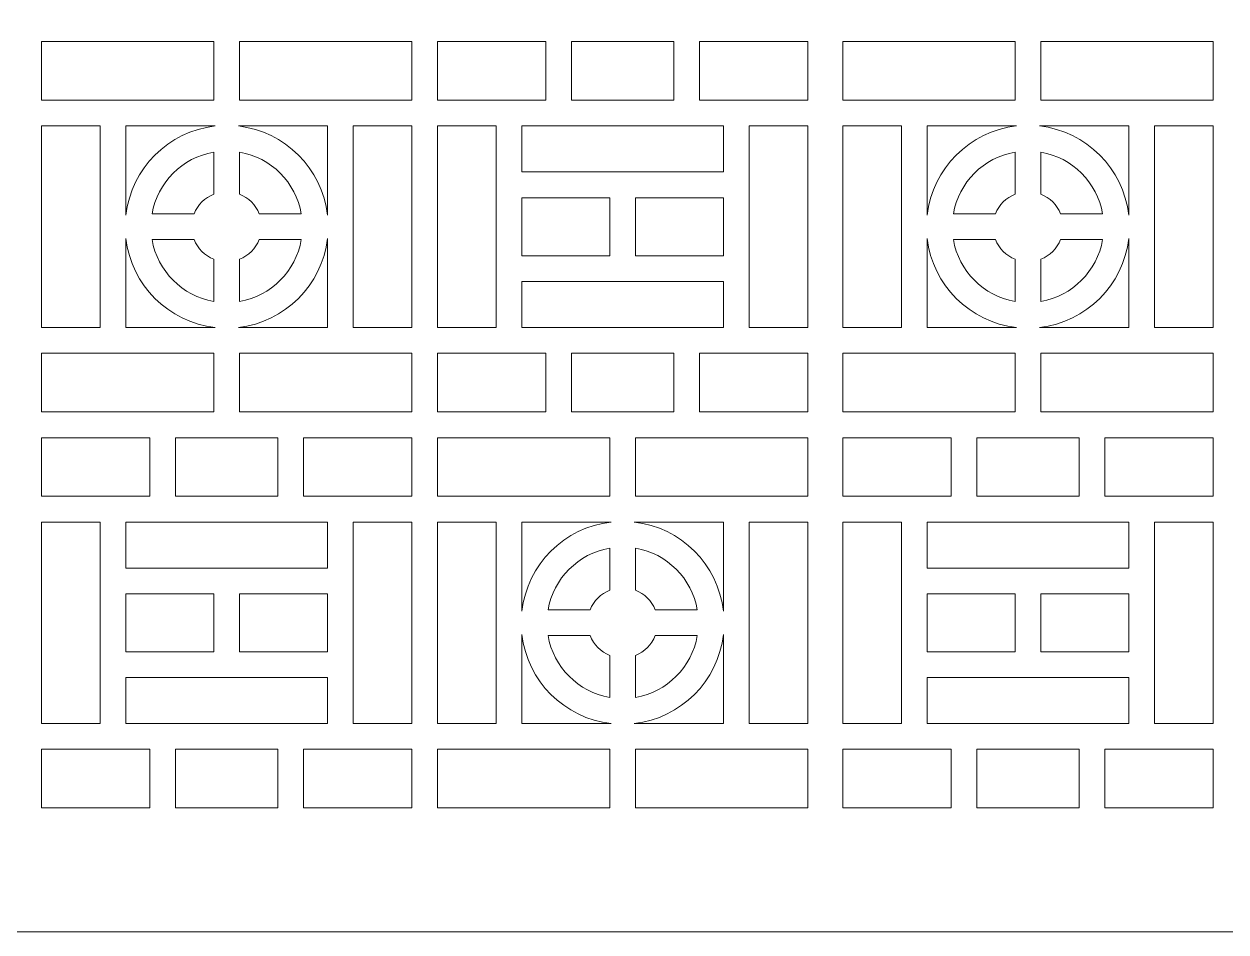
# Model space of a CAD drawing. Header units: centimetres. Extents: x 1.9 to 27.5, y -9.5 to -4.2.
# Drawn here: x 4.556 to 8.079, y -9.5 to -6.84 of the extents above; entities that cross this region are included whole.
import ezdxf

# ---------------------------------------------------------------- set-up
doc = ezdxf.new("R2010")
doc.units = ezdxf.units.CM
doc.header["$MEASUREMENT"] = 0
doc.layers.add('layer 1', color=7, linetype='Continuous')

msp = doc.modelspace()

# ---------------------------------------------------------------- linework, layer by layer
at = {"layer": 'layer 1', "color": 7, "lineweight": 9}
for points, knots in [([(13.14285, -4.17941), (13.14285, -4.17941), (13.14285, -9.5), (13.14285, -9.5), (13.14285, -9.5), (13.14285, -9.5), (1.85394, -9.5), (1.85394, -9.5), (1.85394, -9.5), (1.85394, -9.5), (1.85394, -4.17941), (1.85394, -4.17941), (1.85394, -4.17941), (1.85394, -4.17941), (13.14285, -4.17941), (13.14285, -4.17941)], [0, 0, 0, 0, 0.2, 0.2, 0.2, 0.2, 0.4, 0.4, 0.4, 0.4, 0.6, 0.6, 0.6, 0.6, 1, 1, 1, 1]), ([(4.60768, -7.06285), (4.60768, -7.06285), (5.11234, -7.06285), (5.11234, -7.06285), (5.11234, -7.06285), (5.11234, -7.06285), (5.11233, -6.89124), (5.11233, -6.89124), (5.11233, -6.89124), (5.11233, -6.89124), (4.60768, -6.89124), (4.60768, -6.89124), (4.60768, -6.89124), (4.60768, -6.89124), (4.60768, -7.06285), (4.60768, -7.06285)], [0, 0, 0, 0, 0.2, 0.2, 0.2, 0.2, 0.4, 0.4, 0.4, 0.4, 0.6, 0.6, 0.6, 0.6, 1, 1, 1, 1]), ([(5.18783, -7.06285), (5.18783, -7.06285), (5.69249, -7.06285), (5.69249, -7.06285), (5.69249, -7.06285), (5.69249, -7.06285), (5.69249, -6.89124), (5.69249, -6.89124), (5.69249, -6.89124), (5.69249, -6.89124), (5.18783, -6.89124), (5.18783, -6.89124), (5.18783, -6.89124), (5.18783, -6.89124), (5.18783, -7.06285), (5.18783, -7.06285)], [0, 0, 0, 0, 0.2, 0.2, 0.2, 0.2, 0.4, 0.4, 0.4, 0.4, 0.6, 0.6, 0.6, 0.6, 1, 1, 1, 1]), ([(6.08528, -7.06285), (6.08528, -7.06285), (6.08528, -6.89124), (6.08528, -6.89124), (6.08528, -6.89124), (6.08528, -6.89124), (5.76812, -6.89124), (5.76812, -6.89124), (5.76812, -6.89124), (5.76812, -6.89124), (5.76812, -7.06285), (5.76812, -7.06285), (5.76812, -7.06285), (5.76812, -7.06285), (6.08528, -7.06285), (6.08528, -7.06285)], [0, 0, 0, 0, 0.2, 0.2, 0.2, 0.2, 0.4, 0.4, 0.4, 0.4, 0.6, 0.6, 0.6, 0.6, 1, 1, 1, 1]), ([(6.16078, -6.89124), (6.16078, -6.89124), (6.16078, -7.06285), (6.16078, -7.06285), (6.16078, -7.06285), (6.16078, -7.06285), (6.46027, -7.06285), (6.46027, -7.06285), (6.46027, -7.06285), (6.46027, -7.06285), (6.46027, -6.89124), (6.46027, -6.89124), (6.46027, -6.89124), (6.46027, -6.89124), (6.16078, -6.89124), (6.16078, -6.89124)], [0, 0, 0, 0, 0.2, 0.2, 0.2, 0.2, 0.4, 0.4, 0.4, 0.4, 0.6, 0.6, 0.6, 0.6, 1, 1, 1, 1]), ([(6.53577, -6.89124), (6.53577, -6.89124), (6.53577, -7.06285), (6.53577, -7.06285), (6.53577, -7.06285), (6.53577, -7.06285), (6.85293, -7.06285), (6.85293, -7.06285), (6.85293, -7.06285), (6.85293, -7.06285), (6.85293, -6.89124), (6.85293, -6.89124), (6.85293, -6.89124), (6.85293, -6.89124), (6.53577, -6.89124), (6.53577, -6.89124)], [0, 0, 0, 0, 0.2, 0.2, 0.2, 0.2, 0.4, 0.4, 0.4, 0.4, 0.6, 0.6, 0.6, 0.6, 1, 1, 1, 1]), ([(7.46065, -7.06285), (7.46065, -7.06285), (7.46065, -6.89124), (7.46065, -6.89124), (7.46065, -6.89124), (7.46065, -6.89124), (6.95599, -6.89124), (6.95599, -6.89124), (6.95599, -6.89124), (6.95599, -6.89124), (6.95599, -7.06285), (6.95599, -7.06285), (6.95599, -7.06285), (6.95599, -7.06285), (7.46065, -7.06285), (7.46065, -7.06285)], [0, 0, 0, 0, 0.2, 0.2, 0.2, 0.2, 0.4, 0.4, 0.4, 0.4, 0.6, 0.6, 0.6, 0.6, 1, 1, 1, 1]), ([(7.53614, -6.89124), (7.53614, -6.89124), (7.53615, -7.06285), (7.53615, -7.06285), (7.53615, -7.06285), (7.53615, -7.06285), (8.0408, -7.06285), (8.0408, -7.06285), (8.0408, -7.06285), (8.0408, -7.06285), (8.0408, -6.89124), (8.0408, -6.89124), (8.0408, -6.89124), (8.0408, -6.89124), (7.53614, -6.89124), (7.53614, -6.89124)], [0, 0, 0, 0, 0.2, 0.2, 0.2, 0.2, 0.4, 0.4, 0.4, 0.4, 0.6, 0.6, 0.6, 0.6, 1, 1, 1, 1]), ([(4.60768, -7.72893), (4.60768, -7.72893), (4.7793, -7.72893), (4.7793, -7.72893), (4.7793, -7.72893), (4.7793, -7.72893), (4.77929, -7.13835), (4.77929, -7.13835), (4.77929, -7.13835), (4.77929, -7.13835), (4.60768, -7.13835), (4.60768, -7.13835), (4.60768, -7.13835), (4.60768, -7.13835), (4.60768, -7.72893), (4.60768, -7.72893)], [0, 0, 0, 0, 0.2, 0.2, 0.2, 0.2, 0.4, 0.4, 0.4, 0.4, 0.6, 0.6, 0.6, 0.6, 1, 1, 1, 1]), ([(5.1159, -7.13835), (5.1159, -7.13835), (4.85479, -7.13835), (4.85479, -7.13835), (4.85479, -7.13835), (4.85479, -7.13835), (4.85479, -7.39957), (4.85479, -7.39957), (4.85479, -7.39957), (4.87042, -7.26269), (4.97904, -7.15402), (5.1159, -7.13835)], [0, 0, 0, 0, 0.25, 0.25, 0.25, 0.25, 0.5, 0.5, 0.5, 0.5, 1, 1, 1, 1]), ([(5.44537, -7.13835), (5.44537, -7.13835), (5.18426, -7.13835), (5.18426, -7.13835), (5.18426, -7.13835), (5.32112, -7.15403), (5.42974, -7.26269), (5.44537, -7.39956), (5.44537, -7.39956), (5.44537, -7.39956), (5.44537, -7.13835), (5.44537, -7.13835)], [0, 0, 0, 0, 0.25, 0.25, 0.25, 0.25, 0.5, 0.5, 0.5, 0.5, 1, 1, 1, 1]), ([(5.52087, -7.72893), (5.52087, -7.72893), (5.69249, -7.72893), (5.69249, -7.72893), (5.69249, -7.72893), (5.69249, -7.72893), (5.69249, -7.13835), (5.69249, -7.13835), (5.69249, -7.13835), (5.69249, -7.13835), (5.52087, -7.13835), (5.52087, -7.13835), (5.52087, -7.13835), (5.52087, -7.13835), (5.52087, -7.72893), (5.52087, -7.72893)], [0, 0, 0, 0, 0.2, 0.2, 0.2, 0.2, 0.4, 0.4, 0.4, 0.4, 0.6, 0.6, 0.6, 0.6, 1, 1, 1, 1]), ([(5.93974, -7.72893), (5.93974, -7.72893), (5.93974, -7.13835), (5.93974, -7.13835), (5.93974, -7.13835), (5.93974, -7.13835), (5.76812, -7.13835), (5.76812, -7.13835), (5.76812, -7.13835), (5.76812, -7.13835), (5.76812, -7.72893), (5.76812, -7.72893), (5.76812, -7.72893), (5.76812, -7.72893), (5.93974, -7.72893), (5.93974, -7.72893)], [0, 0, 0, 0, 0.2, 0.2, 0.2, 0.2, 0.4, 0.4, 0.4, 0.4, 0.6, 0.6, 0.6, 0.6, 1, 1, 1, 1]), ([(6.01523, -7.27316), (6.01523, -7.27316), (6.60582, -7.27316), (6.60582, -7.27316), (6.60582, -7.27316), (6.60582, -7.27316), (6.60582, -7.13835), (6.60582, -7.13835), (6.60582, -7.13835), (6.60582, -7.13835), (6.01523, -7.13835), (6.01523, -7.13835), (6.01523, -7.13835), (6.01523, -7.13835), (6.01523, -7.27316), (6.01523, -7.27316)], [0, 0, 0, 0, 0.2, 0.2, 0.2, 0.2, 0.4, 0.4, 0.4, 0.4, 0.6, 0.6, 0.6, 0.6, 1, 1, 1, 1]), ([(6.68131, -7.13835), (6.68131, -7.13835), (6.68131, -7.72893), (6.68131, -7.72893), (6.68131, -7.72893), (6.68131, -7.72893), (6.85293, -7.72893), (6.85293, -7.72893), (6.85293, -7.72893), (6.85293, -7.72893), (6.85293, -7.13835), (6.85293, -7.13835), (6.85293, -7.13835), (6.85293, -7.13835), (6.68131, -7.13835), (6.68131, -7.13835)], [0, 0, 0, 0, 0.2, 0.2, 0.2, 0.2, 0.4, 0.4, 0.4, 0.4, 0.6, 0.6, 0.6, 0.6, 1, 1, 1, 1]), ([(7.12761, -7.72893), (7.12761, -7.72893), (7.12761, -7.13835), (7.12761, -7.13835), (7.12761, -7.13835), (7.12761, -7.13835), (6.95599, -7.13835), (6.95599, -7.13835), (6.95599, -7.13835), (6.95599, -7.13835), (6.95599, -7.72893), (6.95599, -7.72893), (6.95599, -7.72893), (6.95599, -7.72893), (7.12761, -7.72893), (7.12761, -7.72893)], [0, 0, 0, 0, 0.2, 0.2, 0.2, 0.2, 0.4, 0.4, 0.4, 0.4, 0.6, 0.6, 0.6, 0.6, 1, 1, 1, 1]), ([(7.2031, -7.39957), (7.21874, -7.26266), (7.32742, -7.15398), (7.46433, -7.13835), (7.46433, -7.13835), (7.46433, -7.13835), (7.2031, -7.13835), (7.2031, -7.13835), (7.2031, -7.13835), (7.2031, -7.13835), (7.2031, -7.39957), (7.2031, -7.39957)], [0, 0, 0, 0, 0.25, 0.25, 0.25, 0.25, 0.5, 0.5, 0.5, 0.5, 1, 1, 1, 1]), ([(7.53247, -7.13835), (7.66937, -7.15398), (7.77805, -7.26265), (7.79369, -7.39956), (7.79369, -7.39956), (7.79369, -7.39956), (7.79369, -7.13835), (7.79369, -7.13835), (7.79369, -7.13835), (7.79369, -7.13835), (7.53247, -7.13835), (7.53247, -7.13835)], [0, 0, 0, 0, 0.25, 0.25, 0.25, 0.25, 0.5, 0.5, 0.5, 0.5, 1, 1, 1, 1]), ([(7.86918, -7.13835), (7.86918, -7.13835), (7.86918, -7.72893), (7.86918, -7.72893), (7.86918, -7.72893), (7.86918, -7.72893), (8.0408, -7.72893), (8.0408, -7.72893), (8.0408, -7.72893), (8.0408, -7.72893), (8.0408, -7.13835), (8.0408, -7.13835), (8.0408, -7.13835), (8.0408, -7.13835), (7.86918, -7.13835), (7.86918, -7.13835)], [0, 0, 0, 0, 0.2, 0.2, 0.2, 0.2, 0.4, 0.4, 0.4, 0.4, 0.6, 0.6, 0.6, 0.6, 1, 1, 1, 1]), ([(5.05467, -7.39589), (5.06508, -7.3696), (5.08604, -7.34864), (5.11233, -7.33822), (5.11233, -7.33822), (5.11233, -7.33822), (5.11233, -7.21496), (5.11233, -7.21496), (5.11233, -7.21496), (5.02005, -7.23078), (4.94723, -7.30361), (4.9314, -7.39589), (4.9314, -7.39589), (4.9314, -7.39589), (5.05467, -7.39589), (5.05467, -7.39589)], [0, 0, 0, 0, 0.2, 0.2, 0.2, 0.2, 0.4, 0.4, 0.4, 0.4, 0.6, 0.6, 0.6, 0.6, 1, 1, 1, 1]), ([(5.18783, -7.33822), (5.21412, -7.34863), (5.23509, -7.3696), (5.2455, -7.39589), (5.2455, -7.39589), (5.2455, -7.39589), (5.36876, -7.39589), (5.36876, -7.39589), (5.36876, -7.39589), (5.35294, -7.30361), (5.28011, -7.23078), (5.18783, -7.21496), (5.18783, -7.21496), (5.18783, -7.21496), (5.18783, -7.33822), (5.18783, -7.33822)], [0, 0, 0, 0, 0.2, 0.2, 0.2, 0.2, 0.4, 0.4, 0.4, 0.4, 0.6, 0.6, 0.6, 0.6, 1, 1, 1, 1]), ([(7.40298, -7.39589), (7.41339, -7.3696), (7.43436, -7.34864), (7.46065, -7.33822), (7.46065, -7.33822), (7.46065, -7.33822), (7.46065, -7.21496), (7.46065, -7.21496), (7.46065, -7.21496), (7.36837, -7.23078), (7.29554, -7.30361), (7.27972, -7.39589), (7.27972, -7.39589), (7.27972, -7.39589), (7.40298, -7.39589), (7.40298, -7.39589)], [0, 0, 0, 0, 0.2, 0.2, 0.2, 0.2, 0.4, 0.4, 0.4, 0.4, 0.6, 0.6, 0.6, 0.6, 1, 1, 1, 1]), ([(7.53614, -7.33822), (7.56244, -7.34863), (7.5834, -7.3696), (7.59381, -7.39589), (7.59381, -7.39589), (7.59381, -7.39589), (7.71708, -7.39589), (7.71708, -7.39589), (7.71708, -7.39589), (7.70125, -7.30361), (7.62843, -7.23078), (7.53614, -7.21496), (7.53614, -7.21496), (7.53614, -7.21496), (7.53614, -7.33822), (7.53614, -7.33822)], [0, 0, 0, 0, 0.2, 0.2, 0.2, 0.2, 0.4, 0.4, 0.4, 0.4, 0.6, 0.6, 0.6, 0.6, 1, 1, 1, 1]), ([(6.27278, -7.51862), (6.27278, -7.51862), (6.27278, -7.34866), (6.27278, -7.34866), (6.27278, -7.34866), (6.27278, -7.34866), (6.01523, -7.34866), (6.01523, -7.34866), (6.01523, -7.34866), (6.01523, -7.34866), (6.01523, -7.51862), (6.01523, -7.51862), (6.01523, -7.51862), (6.01523, -7.51862), (6.27278, -7.51862), (6.27278, -7.51862)], [0, 0, 0, 0, 0.2, 0.2, 0.2, 0.2, 0.4, 0.4, 0.4, 0.4, 0.6, 0.6, 0.6, 0.6, 1, 1, 1, 1]), ([(6.34827, -7.34866), (6.34827, -7.34866), (6.34827, -7.51862), (6.34827, -7.51862), (6.34827, -7.51862), (6.34827, -7.51862), (6.60582, -7.51862), (6.60582, -7.51862), (6.60582, -7.51862), (6.60582, -7.51862), (6.60582, -7.34866), (6.60582, -7.34866), (6.60582, -7.34866), (6.60582, -7.34866), (6.34827, -7.34866), (6.34827, -7.34866)], [0, 0, 0, 0, 0.2, 0.2, 0.2, 0.2, 0.4, 0.4, 0.4, 0.4, 0.6, 0.6, 0.6, 0.6, 1, 1, 1, 1]), ([(4.85479, -7.72893), (4.85479, -7.72893), (5.11591, -7.72893), (5.11591, -7.72893), (5.11591, -7.72893), (4.97905, -7.71326), (4.87042, -7.60459), (4.85479, -7.4677), (4.85479, -7.4677), (4.85479, -7.4677), (4.85479, -7.72893), (4.85479, -7.72893)], [0, 0, 0, 0, 0.25, 0.25, 0.25, 0.25, 0.5, 0.5, 0.5, 0.5, 1, 1, 1, 1]), ([(5.11233, -7.52905), (5.08605, -7.51864), (5.06508, -7.49768), (5.05467, -7.47139), (5.05467, -7.47139), (5.05467, -7.47139), (4.9314, -7.47139), (4.9314, -7.47139), (4.9314, -7.47139), (4.94723, -7.56367), (5.02005, -7.63649), (5.11233, -7.65232), (5.11233, -7.65232), (5.11233, -7.65232), (5.11233, -7.52905), (5.11233, -7.52905)], [0, 0, 0, 0, 0.2, 0.2, 0.2, 0.2, 0.4, 0.4, 0.4, 0.4, 0.6, 0.6, 0.6, 0.6, 1, 1, 1, 1]), ([(5.18425, -7.72893), (5.18425, -7.72893), (5.44537, -7.72893), (5.44537, -7.72893), (5.44537, -7.72893), (5.44537, -7.72893), (5.44537, -7.46771), (5.44537, -7.46771), (5.44537, -7.46771), (5.42974, -7.60459), (5.32111, -7.71326), (5.18425, -7.72893)], [0, 0, 0, 0, 0.25, 0.25, 0.25, 0.25, 0.5, 0.5, 0.5, 0.5, 1, 1, 1, 1]), ([(5.2455, -7.47139), (5.23509, -7.49768), (5.21412, -7.51864), (5.18783, -7.52905), (5.18783, -7.52905), (5.18783, -7.52905), (5.18783, -7.65232), (5.18783, -7.65232), (5.18783, -7.65232), (5.28011, -7.63649), (5.35294, -7.56367), (5.36876, -7.47139), (5.36876, -7.47139), (5.36876, -7.47139), (5.2455, -7.47139), (5.2455, -7.47139)], [0, 0, 0, 0, 0.2, 0.2, 0.2, 0.2, 0.4, 0.4, 0.4, 0.4, 0.6, 0.6, 0.6, 0.6, 1, 1, 1, 1]), ([(7.46433, -7.72893), (7.32742, -7.7133), (7.21874, -7.60462), (7.2031, -7.4677), (7.2031, -7.4677), (7.2031, -7.4677), (7.2031, -7.72893), (7.2031, -7.72893), (7.2031, -7.72893), (7.2031, -7.72893), (7.46433, -7.72893), (7.46433, -7.72893)], [0, 0, 0, 0, 0.25, 0.25, 0.25, 0.25, 0.5, 0.5, 0.5, 0.5, 1, 1, 1, 1]), ([(7.46065, -7.52905), (7.43436, -7.51864), (7.41339, -7.49768), (7.40298, -7.47139), (7.40298, -7.47139), (7.40298, -7.47139), (7.27972, -7.47139), (7.27972, -7.47139), (7.27972, -7.47139), (7.29554, -7.56367), (7.36837, -7.63649), (7.46065, -7.65232), (7.46065, -7.65232), (7.46065, -7.65232), (7.46065, -7.52905), (7.46065, -7.52905)], [0, 0, 0, 0, 0.2, 0.2, 0.2, 0.2, 0.4, 0.4, 0.4, 0.4, 0.6, 0.6, 0.6, 0.6, 1, 1, 1, 1]), ([(7.79369, -7.46771), (7.77805, -7.60462), (7.66937, -7.7133), (7.53246, -7.72893), (7.53246, -7.72893), (7.53246, -7.72893), (7.79369, -7.72893), (7.79369, -7.72893), (7.79369, -7.72893), (7.79369, -7.72893), (7.79369, -7.46771), (7.79369, -7.46771)], [0, 0, 0, 0, 0.25, 0.25, 0.25, 0.25, 0.5, 0.5, 0.5, 0.5, 1, 1, 1, 1]), ([(7.59381, -7.47139), (7.5834, -7.49768), (7.56243, -7.51864), (7.53614, -7.52905), (7.53614, -7.52905), (7.53614, -7.52905), (7.53614, -7.65232), (7.53614, -7.65232), (7.53614, -7.65232), (7.62843, -7.63649), (7.70125, -7.56367), (7.71708, -7.47139), (7.71708, -7.47139), (7.71708, -7.47139), (7.59381, -7.47139), (7.59381, -7.47139)], [0, 0, 0, 0, 0.2, 0.2, 0.2, 0.2, 0.4, 0.4, 0.4, 0.4, 0.6, 0.6, 0.6, 0.6, 1, 1, 1, 1]), ([(6.60582, -7.59411), (6.60582, -7.59411), (6.01523, -7.59412), (6.01523, -7.59412), (6.01523, -7.59412), (6.01523, -7.59412), (6.01523, -7.72893), (6.01523, -7.72893), (6.01523, -7.72893), (6.01523, -7.72893), (6.60582, -7.72893), (6.60582, -7.72893), (6.60582, -7.72893), (6.60582, -7.72893), (6.60582, -7.59411), (6.60582, -7.59411)], [0, 0, 0, 0, 0.2, 0.2, 0.2, 0.2, 0.4, 0.4, 0.4, 0.4, 0.6, 0.6, 0.6, 0.6, 1, 1, 1, 1]), ([(5.11233, -7.80443), (5.11233, -7.80443), (4.60768, -7.80443), (4.60768, -7.80443), (4.60768, -7.80443), (4.60768, -7.80443), (4.60768, -7.97604), (4.60768, -7.97604), (4.60768, -7.97604), (4.60768, -7.97604), (5.11234, -7.97604), (5.11234, -7.97604), (5.11234, -7.97604), (5.11234, -7.97604), (5.11233, -7.80443), (5.11233, -7.80443)], [0, 0, 0, 0, 0.2, 0.2, 0.2, 0.2, 0.4, 0.4, 0.4, 0.4, 0.6, 0.6, 0.6, 0.6, 1, 1, 1, 1]), ([(5.69249, -7.80443), (5.69249, -7.80443), (5.18783, -7.80443), (5.18783, -7.80443), (5.18783, -7.80443), (5.18783, -7.80443), (5.18783, -7.97604), (5.18783, -7.97604), (5.18783, -7.97604), (5.18783, -7.97604), (5.69249, -7.97604), (5.69249, -7.97604), (5.69249, -7.97604), (5.69249, -7.97604), (5.69249, -7.80443), (5.69249, -7.80443)], [0, 0, 0, 0, 0.2, 0.2, 0.2, 0.2, 0.4, 0.4, 0.4, 0.4, 0.6, 0.6, 0.6, 0.6, 1, 1, 1, 1]), ([(6.08528, -7.97604), (6.08528, -7.97604), (6.08528, -7.80443), (6.08528, -7.80443), (6.08528, -7.80443), (6.08528, -7.80443), (5.76812, -7.80443), (5.76812, -7.80443), (5.76812, -7.80443), (5.76812, -7.80443), (5.76812, -7.97604), (5.76812, -7.97604), (5.76812, -7.97604), (5.76812, -7.97604), (6.08528, -7.97604), (6.08528, -7.97604)], [0, 0, 0, 0, 0.2, 0.2, 0.2, 0.2, 0.4, 0.4, 0.4, 0.4, 0.6, 0.6, 0.6, 0.6, 1, 1, 1, 1]), ([(6.16078, -7.80443), (6.16078, -7.80443), (6.16078, -7.97604), (6.16078, -7.97604), (6.16078, -7.97604), (6.16078, -7.97604), (6.46027, -7.97604), (6.46027, -7.97604), (6.46027, -7.97604), (6.46027, -7.97604), (6.46027, -7.80443), (6.46027, -7.80443), (6.46027, -7.80443), (6.46027, -7.80443), (6.16078, -7.80443), (6.16078, -7.80443)], [0, 0, 0, 0, 0.2, 0.2, 0.2, 0.2, 0.4, 0.4, 0.4, 0.4, 0.6, 0.6, 0.6, 0.6, 1, 1, 1, 1]), ([(6.53577, -7.80443), (6.53577, -7.80443), (6.53577, -7.97604), (6.53577, -7.97604), (6.53577, -7.97604), (6.53577, -7.97604), (6.85293, -7.97604), (6.85293, -7.97604), (6.85293, -7.97604), (6.85293, -7.97604), (6.85293, -7.80443), (6.85293, -7.80443), (6.85293, -7.80443), (6.85293, -7.80443), (6.53577, -7.80443), (6.53577, -7.80443)], [0, 0, 0, 0, 0.2, 0.2, 0.2, 0.2, 0.4, 0.4, 0.4, 0.4, 0.6, 0.6, 0.6, 0.6, 1, 1, 1, 1]), ([(7.46065, -7.97604), (7.46065, -7.97604), (7.46065, -7.80443), (7.46065, -7.80443), (7.46065, -7.80443), (7.46065, -7.80443), (6.95599, -7.80443), (6.95599, -7.80443), (6.95599, -7.80443), (6.95599, -7.80443), (6.95599, -7.97604), (6.95599, -7.97604), (6.95599, -7.97604), (6.95599, -7.97604), (7.46065, -7.97604), (7.46065, -7.97604)], [0, 0, 0, 0, 0.2, 0.2, 0.2, 0.2, 0.4, 0.4, 0.4, 0.4, 0.6, 0.6, 0.6, 0.6, 1, 1, 1, 1]), ([(7.53614, -7.80443), (7.53614, -7.80443), (7.53615, -7.97604), (7.53615, -7.97604), (7.53615, -7.97604), (7.53615, -7.97604), (8.0408, -7.97604), (8.0408, -7.97604), (8.0408, -7.97604), (8.0408, -7.97604), (8.0408, -7.80443), (8.0408, -7.80443), (8.0408, -7.80443), (8.0408, -7.80443), (7.53614, -7.80443), (7.53614, -7.80443)], [0, 0, 0, 0, 0.2, 0.2, 0.2, 0.2, 0.4, 0.4, 0.4, 0.4, 0.6, 0.6, 0.6, 0.6, 1, 1, 1, 1]), ([(4.60768, -8.22329), (4.60768, -8.22329), (4.92484, -8.22329), (4.92484, -8.22329), (4.92484, -8.22329), (4.92484, -8.22329), (4.92484, -8.05168), (4.92484, -8.05168), (4.92484, -8.05168), (4.92484, -8.05168), (4.60768, -8.05168), (4.60768, -8.05168), (4.60768, -8.05168), (4.60768, -8.05168), (4.60768, -8.22329), (4.60768, -8.22329)], [0, 0, 0, 0, 0.2, 0.2, 0.2, 0.2, 0.4, 0.4, 0.4, 0.4, 0.6, 0.6, 0.6, 0.6, 1, 1, 1, 1]), ([(5.00034, -8.22329), (5.00034, -8.22329), (5.29983, -8.22329), (5.29983, -8.22329), (5.29983, -8.22329), (5.29983, -8.22329), (5.29983, -8.05168), (5.29983, -8.05168), (5.29983, -8.05168), (5.29983, -8.05168), (5.00033, -8.05168), (5.00033, -8.05168), (5.00033, -8.05168), (5.00033, -8.05168), (5.00034, -8.22329), (5.00034, -8.22329)], [0, 0, 0, 0, 0.2, 0.2, 0.2, 0.2, 0.4, 0.4, 0.4, 0.4, 0.6, 0.6, 0.6, 0.6, 1, 1, 1, 1]), ([(5.37533, -8.22329), (5.37533, -8.22329), (5.69249, -8.22329), (5.69249, -8.22329), (5.69249, -8.22329), (5.69249, -8.22329), (5.69249, -8.05168), (5.69249, -8.05168), (5.69249, -8.05168), (5.69249, -8.05168), (5.37532, -8.05168), (5.37532, -8.05168), (5.37532, -8.05168), (5.37532, -8.05168), (5.37533, -8.22329), (5.37533, -8.22329)], [0, 0, 0, 0, 0.2, 0.2, 0.2, 0.2, 0.4, 0.4, 0.4, 0.4, 0.6, 0.6, 0.6, 0.6, 1, 1, 1, 1]), ([(6.27278, -8.22329), (6.27278, -8.22329), (6.27278, -8.05168), (6.27278, -8.05168), (6.27278, -8.05168), (6.27278, -8.05168), (5.76812, -8.05168), (5.76812, -8.05168), (5.76812, -8.05168), (5.76812, -8.05168), (5.76812, -8.22329), (5.76812, -8.22329), (5.76812, -8.22329), (5.76812, -8.22329), (6.27278, -8.22329), (6.27278, -8.22329)], [0, 0, 0, 0, 0.2, 0.2, 0.2, 0.2, 0.4, 0.4, 0.4, 0.4, 0.6, 0.6, 0.6, 0.6, 1, 1, 1, 1]), ([(6.34827, -8.05168), (6.34827, -8.05168), (6.34827, -8.22329), (6.34827, -8.22329), (6.34827, -8.22329), (6.34827, -8.22329), (6.85293, -8.22329), (6.85293, -8.22329), (6.85293, -8.22329), (6.85293, -8.22329), (6.85293, -8.05168), (6.85293, -8.05168), (6.85293, -8.05168), (6.85293, -8.05168), (6.34827, -8.05168), (6.34827, -8.05168)], [0, 0, 0, 0, 0.2, 0.2, 0.2, 0.2, 0.4, 0.4, 0.4, 0.4, 0.6, 0.6, 0.6, 0.6, 1, 1, 1, 1]), ([(7.27316, -8.22329), (7.27316, -8.22329), (7.27315, -8.05168), (7.27315, -8.05168), (7.27315, -8.05168), (7.27315, -8.05168), (6.95599, -8.05168), (6.95599, -8.05168), (6.95599, -8.05168), (6.95599, -8.05168), (6.95599, -8.22329), (6.95599, -8.22329), (6.95599, -8.22329), (6.95599, -8.22329), (7.27316, -8.22329), (7.27316, -8.22329)], [0, 0, 0, 0, 0.2, 0.2, 0.2, 0.2, 0.4, 0.4, 0.4, 0.4, 0.6, 0.6, 0.6, 0.6, 1, 1, 1, 1]), ([(7.34865, -8.05168), (7.34865, -8.05168), (7.34865, -8.22329), (7.34865, -8.22329), (7.34865, -8.22329), (7.34865, -8.22329), (7.64814, -8.22329), (7.64814, -8.22329), (7.64814, -8.22329), (7.64814, -8.22329), (7.64814, -8.05168), (7.64814, -8.05168), (7.64814, -8.05168), (7.64814, -8.05168), (7.34865, -8.05168), (7.34865, -8.05168)], [0, 0, 0, 0, 0.2, 0.2, 0.2, 0.2, 0.4, 0.4, 0.4, 0.4, 0.6, 0.6, 0.6, 0.6, 1, 1, 1, 1]), ([(7.72364, -8.05168), (7.72364, -8.05168), (7.72364, -8.22329), (7.72364, -8.22329), (7.72364, -8.22329), (7.72364, -8.22329), (8.0408, -8.22329), (8.0408, -8.22329), (8.0408, -8.22329), (8.0408, -8.22329), (8.0408, -8.05168), (8.0408, -8.05168), (8.0408, -8.05168), (8.0408, -8.05168), (7.72364, -8.05168), (7.72364, -8.05168)], [0, 0, 0, 0, 0.2, 0.2, 0.2, 0.2, 0.4, 0.4, 0.4, 0.4, 0.6, 0.6, 0.6, 0.6, 1, 1, 1, 1]), ([(4.60768, -8.88937), (4.60768, -8.88937), (4.7793, -8.88937), (4.7793, -8.88937), (4.7793, -8.88937), (4.7793, -8.88937), (4.77929, -8.29879), (4.77929, -8.29879), (4.77929, -8.29879), (4.77929, -8.29879), (4.60768, -8.29879), (4.60768, -8.29879), (4.60768, -8.29879), (4.60768, -8.29879), (4.60768, -8.88937), (4.60768, -8.88937)], [0, 0, 0, 0, 0.2, 0.2, 0.2, 0.2, 0.4, 0.4, 0.4, 0.4, 0.6, 0.6, 0.6, 0.6, 1, 1, 1, 1]), ([(5.44537, -8.29879), (5.44537, -8.29879), (4.85479, -8.29879), (4.85479, -8.29879), (4.85479, -8.29879), (4.85479, -8.29879), (4.85479, -8.43361), (4.85479, -8.43361), (4.85479, -8.43361), (4.85479, -8.43361), (5.44537, -8.43361), (5.44537, -8.43361), (5.44537, -8.43361), (5.44537, -8.43361), (5.44537, -8.29879), (5.44537, -8.29879)], [0, 0, 0, 0, 0.2, 0.2, 0.2, 0.2, 0.4, 0.4, 0.4, 0.4, 0.6, 0.6, 0.6, 0.6, 1, 1, 1, 1]), ([(5.52087, -8.88937), (5.52087, -8.88937), (5.69249, -8.88937), (5.69249, -8.88937), (5.69249, -8.88937), (5.69249, -8.88937), (5.69249, -8.29879), (5.69249, -8.29879), (5.69249, -8.29879), (5.69249, -8.29879), (5.52087, -8.29879), (5.52087, -8.29879), (5.52087, -8.29879), (5.52087, -8.29879), (5.52087, -8.88937), (5.52087, -8.88937)], [0, 0, 0, 0, 0.2, 0.2, 0.2, 0.2, 0.4, 0.4, 0.4, 0.4, 0.6, 0.6, 0.6, 0.6, 1, 1, 1, 1]), ([(5.93974, -8.88937), (5.93974, -8.88937), (5.93974, -8.29879), (5.93974, -8.29879), (5.93974, -8.29879), (5.93974, -8.29879), (5.76812, -8.29879), (5.76812, -8.29879), (5.76812, -8.29879), (5.76812, -8.29879), (5.76812, -8.88937), (5.76812, -8.88937), (5.76812, -8.88937), (5.76812, -8.88937), (5.93974, -8.88937), (5.93974, -8.88937)], [0, 0, 0, 0, 0.2, 0.2, 0.2, 0.2, 0.4, 0.4, 0.4, 0.4, 0.6, 0.6, 0.6, 0.6, 1, 1, 1, 1]), ([(6.01523, -8.56002), (6.03086, -8.4231), (6.13954, -8.31442), (6.27646, -8.29879), (6.27646, -8.29879), (6.27646, -8.29879), (6.01523, -8.29879), (6.01523, -8.29879), (6.01523, -8.29879), (6.01523, -8.29879), (6.01523, -8.56002), (6.01523, -8.56002)], [0, 0, 0, 0, 0.25, 0.25, 0.25, 0.25, 0.5, 0.5, 0.5, 0.5, 1, 1, 1, 1]), ([(6.34459, -8.29879), (6.4815, -8.31442), (6.59018, -8.4231), (6.60582, -8.56001), (6.60582, -8.56001), (6.60582, -8.56001), (6.60582, -8.29879), (6.60582, -8.29879), (6.60582, -8.29879), (6.60582, -8.29879), (6.34459, -8.29879), (6.34459, -8.29879)], [0, 0, 0, 0, 0.25, 0.25, 0.25, 0.25, 0.5, 0.5, 0.5, 0.5, 1, 1, 1, 1]), ([(6.68131, -8.29879), (6.68131, -8.29879), (6.68131, -8.88937), (6.68131, -8.88937), (6.68131, -8.88937), (6.68131, -8.88937), (6.85293, -8.88937), (6.85293, -8.88937), (6.85293, -8.88937), (6.85293, -8.88937), (6.85293, -8.29879), (6.85293, -8.29879), (6.85293, -8.29879), (6.85293, -8.29879), (6.68131, -8.29879), (6.68131, -8.29879)], [0, 0, 0, 0, 0.2, 0.2, 0.2, 0.2, 0.4, 0.4, 0.4, 0.4, 0.6, 0.6, 0.6, 0.6, 1, 1, 1, 1]), ([(7.12761, -8.88937), (7.12761, -8.88937), (7.12761, -8.29879), (7.12761, -8.29879), (7.12761, -8.29879), (7.12761, -8.29879), (6.95599, -8.29879), (6.95599, -8.29879), (6.95599, -8.29879), (6.95599, -8.29879), (6.95599, -8.88937), (6.95599, -8.88937), (6.95599, -8.88937), (6.95599, -8.88937), (7.12761, -8.88937), (7.12761, -8.88937)], [0, 0, 0, 0, 0.2, 0.2, 0.2, 0.2, 0.4, 0.4, 0.4, 0.4, 0.6, 0.6, 0.6, 0.6, 1, 1, 1, 1]), ([(7.2031, -8.43361), (7.2031, -8.43361), (7.79369, -8.43361), (7.79369, -8.43361), (7.79369, -8.43361), (7.79369, -8.43361), (7.79369, -8.29879), (7.79369, -8.29879), (7.79369, -8.29879), (7.79369, -8.29879), (7.2031, -8.29879), (7.2031, -8.29879), (7.2031, -8.29879), (7.2031, -8.29879), (7.2031, -8.43361), (7.2031, -8.43361)], [0, 0, 0, 0, 0.2, 0.2, 0.2, 0.2, 0.4, 0.4, 0.4, 0.4, 0.6, 0.6, 0.6, 0.6, 1, 1, 1, 1]), ([(7.86918, -8.29879), (7.86918, -8.29879), (7.86918, -8.88937), (7.86918, -8.88937), (7.86918, -8.88937), (7.86918, -8.88937), (8.0408, -8.88937), (8.0408, -8.88937), (8.0408, -8.88937), (8.0408, -8.88937), (8.0408, -8.29879), (8.0408, -8.29879), (8.0408, -8.29879), (8.0408, -8.29879), (7.86918, -8.29879), (7.86918, -8.29879)], [0, 0, 0, 0, 0.2, 0.2, 0.2, 0.2, 0.4, 0.4, 0.4, 0.4, 0.6, 0.6, 0.6, 0.6, 1, 1, 1, 1]), ([(6.21511, -8.55633), (6.22552, -8.53004), (6.24649, -8.50908), (6.27278, -8.49866), (6.27278, -8.49866), (6.27278, -8.49866), (6.27278, -8.3754), (6.27278, -8.3754), (6.27278, -8.3754), (6.18049, -8.39123), (6.10767, -8.46405), (6.09185, -8.55633), (6.09185, -8.55633), (6.09185, -8.55633), (6.21511, -8.55633), (6.21511, -8.55633)], [0, 0, 0, 0, 0.2, 0.2, 0.2, 0.2, 0.4, 0.4, 0.4, 0.4, 0.6, 0.6, 0.6, 0.6, 1, 1, 1, 1]), ([(6.34827, -8.49866), (6.37456, -8.50908), (6.39553, -8.53004), (6.40594, -8.55633), (6.40594, -8.55633), (6.40594, -8.55633), (6.5292, -8.55633), (6.5292, -8.55633), (6.5292, -8.55633), (6.51338, -8.46405), (6.44055, -8.39122), (6.34827, -8.3754), (6.34827, -8.3754), (6.34827, -8.3754), (6.34827, -8.49866), (6.34827, -8.49866)], [0, 0, 0, 0, 0.2, 0.2, 0.2, 0.2, 0.4, 0.4, 0.4, 0.4, 0.6, 0.6, 0.6, 0.6, 1, 1, 1, 1]), ([(5.11234, -8.67906), (5.11234, -8.67906), (5.11233, -8.5091), (5.11233, -8.5091), (5.11233, -8.5091), (5.11233, -8.5091), (4.85479, -8.5091), (4.85479, -8.5091), (4.85479, -8.5091), (4.85479, -8.5091), (4.85479, -8.67906), (4.85479, -8.67906), (4.85479, -8.67906), (4.85479, -8.67906), (5.11234, -8.67906), (5.11234, -8.67906)], [0, 0, 0, 0, 0.2, 0.2, 0.2, 0.2, 0.4, 0.4, 0.4, 0.4, 0.6, 0.6, 0.6, 0.6, 1, 1, 1, 1]), ([(5.18783, -8.5091), (5.18783, -8.5091), (5.18783, -8.67906), (5.18783, -8.67906), (5.18783, -8.67906), (5.18783, -8.67906), (5.44537, -8.67906), (5.44537, -8.67906), (5.44537, -8.67906), (5.44537, -8.67906), (5.44537, -8.5091), (5.44537, -8.5091), (5.44537, -8.5091), (5.44537, -8.5091), (5.18783, -8.5091), (5.18783, -8.5091)], [0, 0, 0, 0, 0.2, 0.2, 0.2, 0.2, 0.4, 0.4, 0.4, 0.4, 0.6, 0.6, 0.6, 0.6, 1, 1, 1, 1]), ([(7.46065, -8.67906), (7.46065, -8.67906), (7.46065, -8.5091), (7.46065, -8.5091), (7.46065, -8.5091), (7.46065, -8.5091), (7.2031, -8.5091), (7.2031, -8.5091), (7.2031, -8.5091), (7.2031, -8.5091), (7.2031, -8.67906), (7.2031, -8.67906), (7.2031, -8.67906), (7.2031, -8.67906), (7.46065, -8.67906), (7.46065, -8.67906)], [0, 0, 0, 0, 0.2, 0.2, 0.2, 0.2, 0.4, 0.4, 0.4, 0.4, 0.6, 0.6, 0.6, 0.6, 1, 1, 1, 1]), ([(7.53614, -8.5091), (7.53614, -8.5091), (7.53615, -8.67906), (7.53615, -8.67906), (7.53615, -8.67906), (7.53615, -8.67906), (7.79369, -8.67906), (7.79369, -8.67906), (7.79369, -8.67906), (7.79369, -8.67906), (7.79369, -8.5091), (7.79369, -8.5091), (7.79369, -8.5091), (7.79369, -8.5091), (7.53614, -8.5091), (7.53614, -8.5091)], [0, 0, 0, 0, 0.2, 0.2, 0.2, 0.2, 0.4, 0.4, 0.4, 0.4, 0.6, 0.6, 0.6, 0.6, 1, 1, 1, 1]), ([(6.27646, -8.88937), (6.13955, -8.87374), (6.03086, -8.76506), (6.01523, -8.62815), (6.01523, -8.62815), (6.01523, -8.62815), (6.01523, -8.88937), (6.01523, -8.88937), (6.01523, -8.88937), (6.01523, -8.88937), (6.27646, -8.88937), (6.27646, -8.88937)], [0, 0, 0, 0, 0.25, 0.25, 0.25, 0.25, 0.5, 0.5, 0.5, 0.5, 1, 1, 1, 1]), ([(6.60582, -8.62815), (6.59018, -8.76506), (6.4815, -8.87374), (6.34459, -8.88937), (6.34459, -8.88937), (6.34459, -8.88937), (6.60582, -8.88937), (6.60582, -8.88937), (6.60582, -8.88937), (6.60582, -8.88937), (6.60582, -8.62815), (6.60582, -8.62815)], [0, 0, 0, 0, 0.25, 0.25, 0.25, 0.25, 0.5, 0.5, 0.5, 0.5, 1, 1, 1, 1]), ([(6.27278, -8.6895), (6.24649, -8.67908), (6.22552, -8.65812), (6.21511, -8.63183), (6.21511, -8.63183), (6.21511, -8.63183), (6.09185, -8.63183), (6.09185, -8.63183), (6.09185, -8.63183), (6.10767, -8.72411), (6.18049, -8.79694), (6.27278, -8.81276), (6.27278, -8.81276), (6.27278, -8.81276), (6.27278, -8.6895), (6.27278, -8.6895)], [0, 0, 0, 0, 0.2, 0.2, 0.2, 0.2, 0.4, 0.4, 0.4, 0.4, 0.6, 0.6, 0.6, 0.6, 1, 1, 1, 1]), ([(6.40594, -8.63183), (6.39553, -8.65812), (6.37456, -8.67908), (6.34827, -8.6895), (6.34827, -8.6895), (6.34827, -8.6895), (6.34827, -8.81276), (6.34827, -8.81276), (6.34827, -8.81276), (6.44055, -8.79694), (6.51338, -8.72411), (6.5292, -8.63183), (6.5292, -8.63183), (6.5292, -8.63183), (6.40594, -8.63183), (6.40594, -8.63183)], [0, 0, 0, 0, 0.2, 0.2, 0.2, 0.2, 0.4, 0.4, 0.4, 0.4, 0.6, 0.6, 0.6, 0.6, 1, 1, 1, 1]), ([(4.85479, -8.88937), (4.85479, -8.88937), (5.44537, -8.88937), (5.44537, -8.88937), (5.44537, -8.88937), (5.44537, -8.88937), (5.44537, -8.75456), (5.44537, -8.75456), (5.44537, -8.75456), (5.44537, -8.75456), (4.85479, -8.75456), (4.85479, -8.75456), (4.85479, -8.75456), (4.85479, -8.75456), (4.85479, -8.88937), (4.85479, -8.88937)], [0, 0, 0, 0, 0.2, 0.2, 0.2, 0.2, 0.4, 0.4, 0.4, 0.4, 0.6, 0.6, 0.6, 0.6, 1, 1, 1, 1]), ([(7.79369, -8.75456), (7.79369, -8.75456), (7.2031, -8.75456), (7.2031, -8.75456), (7.2031, -8.75456), (7.2031, -8.75456), (7.2031, -8.88937), (7.2031, -8.88937), (7.2031, -8.88937), (7.2031, -8.88937), (7.79369, -8.88937), (7.79369, -8.88937), (7.79369, -8.88937), (7.79369, -8.88937), (7.79369, -8.75456), (7.79369, -8.75456)], [0, 0, 0, 0, 0.2, 0.2, 0.2, 0.2, 0.4, 0.4, 0.4, 0.4, 0.6, 0.6, 0.6, 0.6, 1, 1, 1, 1]), ([(4.92484, -8.96487), (4.92484, -8.96487), (4.60768, -8.96487), (4.60768, -8.96487), (4.60768, -8.96487), (4.60768, -8.96487), (4.60768, -9.13649), (4.60768, -9.13649), (4.60768, -9.13649), (4.60768, -9.13649), (4.92484, -9.13649), (4.92484, -9.13649), (4.92484, -9.13649), (4.92484, -9.13649), (4.92484, -8.96487), (4.92484, -8.96487)], [0, 0, 0, 0, 0.2, 0.2, 0.2, 0.2, 0.4, 0.4, 0.4, 0.4, 0.6, 0.6, 0.6, 0.6, 1, 1, 1, 1]), ([(5.29983, -8.96487), (5.29983, -8.96487), (5.00033, -8.96487), (5.00033, -8.96487), (5.00033, -8.96487), (5.00033, -8.96487), (5.00034, -9.13649), (5.00034, -9.13649), (5.00034, -9.13649), (5.00034, -9.13649), (5.29983, -9.13649), (5.29983, -9.13649), (5.29983, -9.13649), (5.29983, -9.13649), (5.29983, -8.96487), (5.29983, -8.96487)], [0, 0, 0, 0, 0.2, 0.2, 0.2, 0.2, 0.4, 0.4, 0.4, 0.4, 0.6, 0.6, 0.6, 0.6, 1, 1, 1, 1]), ([(5.69249, -8.96487), (5.69249, -8.96487), (5.37532, -8.96487), (5.37532, -8.96487), (5.37532, -8.96487), (5.37532, -8.96487), (5.37533, -9.13649), (5.37533, -9.13649), (5.37533, -9.13649), (5.37533, -9.13649), (5.69249, -9.13649), (5.69249, -9.13649), (5.69249, -9.13649), (5.69249, -9.13649), (5.69249, -8.96487), (5.69249, -8.96487)], [0, 0, 0, 0, 0.2, 0.2, 0.2, 0.2, 0.4, 0.4, 0.4, 0.4, 0.6, 0.6, 0.6, 0.6, 1, 1, 1, 1]), ([(6.27278, -9.13649), (6.27278, -9.13649), (6.27278, -8.96487), (6.27278, -8.96487), (6.27278, -8.96487), (6.27278, -8.96487), (5.76812, -8.96487), (5.76812, -8.96487), (5.76812, -8.96487), (5.76812, -8.96487), (5.76812, -9.13649), (5.76812, -9.13649), (5.76812, -9.13649), (5.76812, -9.13649), (6.27278, -9.13649), (6.27278, -9.13649)], [0, 0, 0, 0, 0.2, 0.2, 0.2, 0.2, 0.4, 0.4, 0.4, 0.4, 0.6, 0.6, 0.6, 0.6, 1, 1, 1, 1]), ([(6.34827, -8.96487), (6.34827, -8.96487), (6.34827, -9.13649), (6.34827, -9.13649), (6.34827, -9.13649), (6.34827, -9.13649), (6.85293, -9.13649), (6.85293, -9.13649), (6.85293, -9.13649), (6.85293, -9.13649), (6.85293, -8.96487), (6.85293, -8.96487), (6.85293, -8.96487), (6.85293, -8.96487), (6.34827, -8.96487), (6.34827, -8.96487)], [0, 0, 0, 0, 0.2, 0.2, 0.2, 0.2, 0.4, 0.4, 0.4, 0.4, 0.6, 0.6, 0.6, 0.6, 1, 1, 1, 1]), ([(7.27316, -9.13649), (7.27316, -9.13649), (7.27315, -8.96487), (7.27315, -8.96487), (7.27315, -8.96487), (7.27315, -8.96487), (6.95599, -8.96487), (6.95599, -8.96487), (6.95599, -8.96487), (6.95599, -8.96487), (6.95599, -9.13649), (6.95599, -9.13649), (6.95599, -9.13649), (6.95599, -9.13649), (7.27316, -9.13649), (7.27316, -9.13649)], [0, 0, 0, 0, 0.2, 0.2, 0.2, 0.2, 0.4, 0.4, 0.4, 0.4, 0.6, 0.6, 0.6, 0.6, 1, 1, 1, 1]), ([(7.34865, -8.96487), (7.34865, -8.96487), (7.34865, -9.13649), (7.34865, -9.13649), (7.34865, -9.13649), (7.34865, -9.13649), (7.64814, -9.13649), (7.64814, -9.13649), (7.64814, -9.13649), (7.64814, -9.13649), (7.64814, -8.96487), (7.64814, -8.96487), (7.64814, -8.96487), (7.64814, -8.96487), (7.34865, -8.96487), (7.34865, -8.96487)], [0, 0, 0, 0, 0.2, 0.2, 0.2, 0.2, 0.4, 0.4, 0.4, 0.4, 0.6, 0.6, 0.6, 0.6, 1, 1, 1, 1]), ([(7.72364, -8.96487), (7.72364, -8.96487), (7.72364, -9.13649), (7.72364, -9.13649), (7.72364, -9.13649), (7.72364, -9.13649), (8.0408, -9.13649), (8.0408, -9.13649), (8.0408, -9.13649), (8.0408, -9.13649), (8.0408, -8.96487), (8.0408, -8.96487), (8.0408, -8.96487), (8.0408, -8.96487), (7.72364, -8.96487), (7.72364, -8.96487)], [0, 0, 0, 0, 0.2, 0.2, 0.2, 0.2, 0.4, 0.4, 0.4, 0.4, 0.6, 0.6, 0.6, 0.6, 1, 1, 1, 1])]:
    msp.add_open_spline(points, degree=3, knots=knots, dxfattribs=at)

doc.saveas('drawing.dxf')
